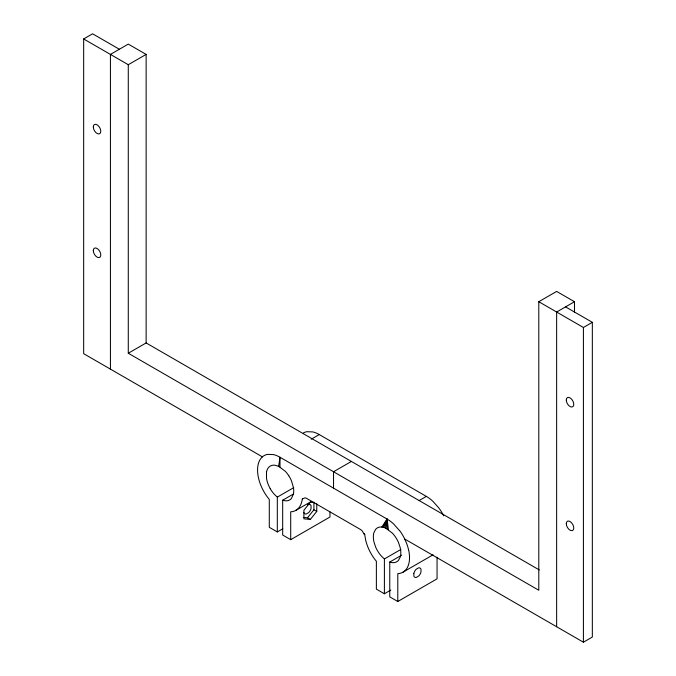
<?xml version="1.0" encoding="UTF-8"?>
<svg xmlns="http://www.w3.org/2000/svg" width="676" height="676" viewBox="0 0 676 676"><rect width="100%" height="100%" fill="white"/><g stroke="black" fill="none" stroke-linecap="round" stroke-linejoin="round"><path stroke-width="1.01" d="M266.513 472.093L266.513 478.329A19.739 11.399 60 0 0 267.865 483.534L268.566 485.275A19.52 11.272 60 0 0 270.273 488.68M288.753 475.71A19.41 11.205 60 0 0 285.297 471.299L278.647 466.322L279.991 457.238A31.89 18.413 60 0 0 273.484 454.585L267.527 454.382A31.552 18.218 60 0 0 262.651 456.621L261.342 457.914A31.552 18.218 60 0 0 257.556 470.048A31.603 18.244 60 0 0 267.527 497.223L269.285 499.446L269.285 527.305L277.312 531.944L282.788 528.776M437.059 557.159L437.059 578.833L397.792 601.505L389.765 596.866L389.765 562.043L392.342 562.626A19.41 11.205 60 0 0 396.804 561.739A19.52 11.272 60 0 0 398.51 560.303L400.243 557.058A19.883 11.484 60 0 0 400.243 547.788L398.51 542.549A19.52 11.272 60 0 0 396.804 539.144A19.41 11.205 60 0 0 392.342 533.102L385.734 528.15L387.086 519.067L279.991 457.238L279.991 467.023M293.477 493.902L291.424 498.474A19.52 11.272 60 0 1 288.711 500.384A19.41 11.205 60 0 1 285.255 500.798L282.678 500.215L282.678 535.037L290.705 539.676L329.972 517.005L329.972 511.842M385.734 528.15L384.399 527.61L387.086 519.067A31.89 18.413 60 0 1 393.593 523.934L399.55 530.601M390.796 590.08L384.399 593.773L384.399 558.951L381.822 556.551A19.41 11.205 60 0 1 377.36 550.509A19.52 11.272 60 0 1 375.653 547.104L373.929 541.865A19.883 11.484 60 0 1 373.929 532.536L375.653 529.35A19.52 11.272 60 0 1 377.36 527.914A19.41 11.205 60 0 1 381.822 527.027L383.089 527.229L387.086 519.067L388.43 529.705M381.822 527.027L387.086 519.067L387.086 528.852M303.803 517.444L307.479 517.782L313.909 509.772L313.909 502.116M314.01 502.555L310.335 502.217L303.904 510.228L303.904 518.838L310.335 519.43L316.765 511.411L316.765 503.764M302.24 498.998L304.91 497.849A7.487 4.326 60 0 1 306.439 498.288L360.638 529.578A7.487 4.326 60 0 1 362.167 530.913L364.854 535.274L365.615 539.913A31.603 18.244 60 0 0 374.622 559.052L376.371 561.274L376.371 589.134L384.399 593.773M262.415 456.875L83.663 353.675L83.663 38.955L92.587 33.8L119.356 49.255M83.663 38.955L128.279 64.71L146.134 54.41L146.134 342.943L539.304 569.944M128.279 64.71L128.279 353.244L146.134 342.943M128.279 353.244L538.789 590.249L538.789 301.716L556.644 291.415L574.49 301.716L574.49 312.278M311.23 439.206L319.258 434.567L426.345 496.395A31.89 18.413 60 0 1 432.86 501.262L438.808 507.93A31.603 18.244 60 0 1 443.693 515.822M574.49 301.716L556.644 312.025L556.644 626.745M277.312 531.944L277.312 497.122L293.747 487.633M282.678 500.215L293.629 493.894M351.385 461.446L333.538 471.747L333.538 488.148M538.789 301.716L583.413 327.48L592.337 322.325L592.337 637.045L583.413 642.2L404.662 539M295.86 510.372L311.382 501.415M419.213 500.519L426.345 496.395M384.399 558.951L400.843 549.461M389.765 562.043L401.637 555.19M402.947 572.2L433.079 554.802M307.479 504.845L308.636 504.389A5.307 3.059 -60 0 1 311.045 505.775L311.053 508.453A5.307 3.059 -60 0 1 308.636 512.628L306.321 513.963A5.307 3.059 -60 0 1 303.913 512.569M302.493 498.744L301.462 502.868A31.603 18.244 60 0 1 292.454 511.614L290.705 511.808L290.705 539.676M383.089 527.229L384.399 527.61M278.647 466.322L274.735 465.198A19.41 11.205 60 0 0 270.273 466.085A19.52 11.272 60 0 0 268.566 467.522L267.865 468.468A19.739 11.399 60 0 0 266.505 472.059M146.134 54.41L128.279 44.101L110.433 54.41L110.433 369.13M565.567 306.87L592.337 322.325M313.909 509.772L316.765 511.411M307.479 517.782L310.335 519.43M277.312 497.122L274.735 494.722A19.41 11.205 60 0 1 270.231 488.663M404.425 538.493L405.735 541.282A31.595 18.244 60 0 1 408.549 549.74M583.413 327.48L583.413 642.2M397.792 601.505L397.792 573.637L399.55 573.442A31.603 18.244 60 0 0 408.566 549.647M399.533 530.44A31.603 18.244 60 0 1 404.425 538.35M288.711 475.684A19.52 11.272 60 0 1 291.424 480.72L293.477 487.666A19.52 11.272 60 0 1 293.46 493.81M303.397 432.953A31.603 18.244 60 0 1 306.794 431.71L312.743 431.913A31.89 18.413 60 0 1 319.258 434.567M413.856 573.375L413.856 576.045A5.307 3.059 -60 0 0 416.264 577.439L418.579 576.096A5.307 3.059 -60 0 0 420.987 571.93L420.987 569.251A5.307 3.059 -60 0 0 418.579 567.865L416.264 569.2A5.307 3.059 -60 0 0 413.856 573.375M364.753 534.395L364.271 533.922L364.753 534.395M93.296 126.953A5.298 3.059 60 0 0 98.924 133.949A5.298 3.059 60 0 0 98.924 126.454A5.298 3.059 60 0 0 93.296 126.953M566.277 400.023A5.298 3.059 60 0 0 571.904 407.02A5.298 3.059 60 0 0 571.904 399.524A5.298 3.059 60 0 0 566.277 400.023M93.296 250.61A5.298 3.059 60 0 0 98.924 257.607A5.298 3.059 60 0 0 98.924 250.112A5.298 3.059 60 0 0 93.296 250.61M566.277 523.68A5.298 3.059 60 0 0 571.904 530.677A5.298 3.059 60 0 0 571.904 523.182A5.298 3.059 60 0 0 566.277 523.68"/></g></svg>
